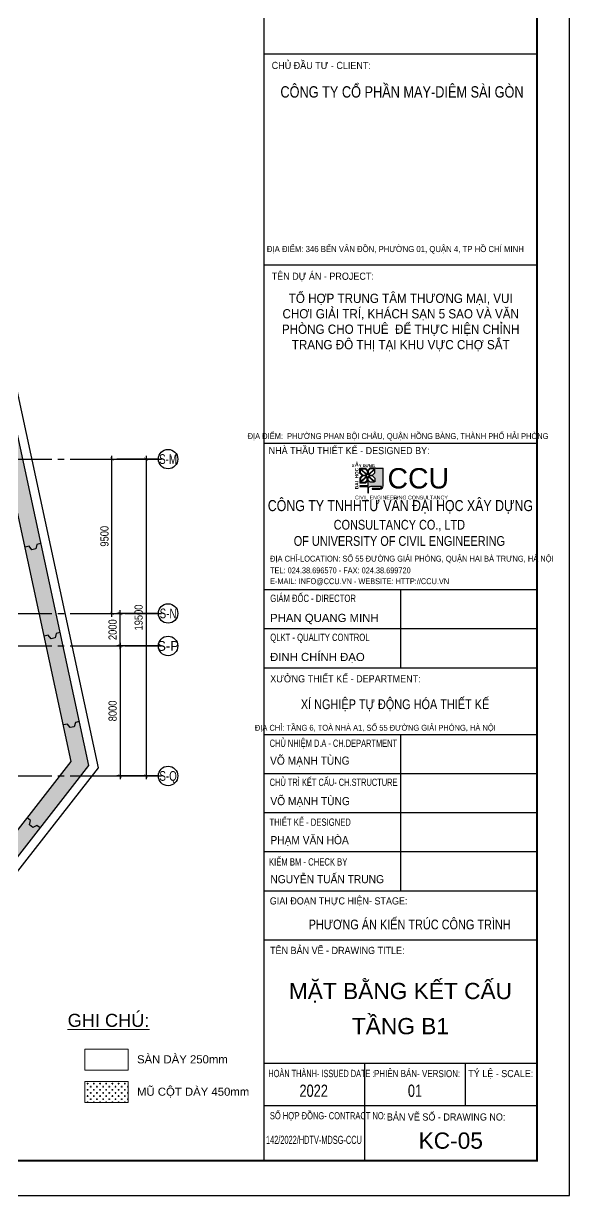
# Model space of a CAD drawing. Header units: millimetres. Extents: x -80883 to 1373228, y -532110 to 182357.
# Drawn here: x 1155477 to 1189091, y -366824 to -294685 of the extents above; entities that cross this region are included whole.
import ezdxf
from ezdxf.enums import TextEntityAlignment as Align
from ezdxf.xclip import XClip

# ---------------------------------------------------------------- set-up
doc = ezdxf.new("R2010")
doc.units = ezdxf.units.MM
doc.header["$LTSCALE"] = 100
doc.header["$XCLIPFRAME"] = 0
doc.header["$PDMODE"] = 32
doc.header["$PDSIZE"] = 2.5
doc.linetypes.add('CENTER2', pattern=[1.125, 0.75, -0.125, 0.125, -0.125])
doc.linetypes.add('Xref_ST_MBDV Cot vach 30.7.2022$0$DASHDOT', pattern=[1, 0.5, -0.25, 0, -0.25])
for name, color, linetype in [('ccu11-Dim', 8, 'Continuous'), ('ccu12-Truc', 13, 'CENTER2'), ('KC2-DIM', 251, 'Continuous'), ('KT-Dim', 8, 'Continuous'), ('Xref_ST_MBDV Cot vach 30.7.2022$0$Xref_ST_MBDV Cot vach 30.7.2022|Xref_ST_MBDV Cot vach 30.7.2022|Xref_ST_MBDV Cot vach 30.7.2022|Xref_ST_MBDV Cot vach 30.7.2022|A-CORE-OTLN', 2, 'Continuous'), ('Xref_ST_MBDV Cot vach 30.7.2022$0$Xref_ST_MBDV Cot vach 30.7.2022|Xref_ST_MBDV Cot vach 30.7.2022|Xref_ST_MBDV Cot vach 30.7.2022|Xref_ST_MBDV Cot vach 30.7.2022|A-WALL-PATT', 251, 'Continuous'), ('Xref_ST_MBDV Cot vach 30.7.2022$0$Xref_ST_MBDV Cot vach 30.7.2022|Xref_ST_MBDV Cot vach 30.7.2022|Xref_ST_MBDV Cot vach 30.7.2022|Xref_ST_MBDV Cot vach 30.7.2022|ccu12-Thay', 7, 'Continuous'), ('Xref_ST_MBDV Cot vach 30.7.2022$0$Xref_ST_MBDV Cot vach 30.7.2022|Xref_ST_MBDV Cot vach 30.7.2022|Xref_ST_MBDV Cot vach 30.7.2022|Xref_ST_MBDV Cot vach 30.7.2022|Site_plot line', 1, 'Xref_ST_MBDV Cot vach 30.7.2022$0$DASHDOT'), ('Xref_ST_MBDV Cot vach 30.7.2022|Xref_ST_MBDV Cot vach 30.7.2022|Xref_ST_MBDV Cot vach 30.7.2022|Xref_ST_MBDV Cot vach 30.7.2022|A-GRID-SYM', 50, 'Continuous')]:
    doc.layers.add(name, color=color, linetype=linetype)
for name, color, linetype, lineweight in [('ccu12-Tencaukien', 9, 'Continuous', 15), ('khung', 7, 'Continuous', 60), ('KT-Chu viet', 255, 'Continuous', 20), ('KT-Net thay', 7, 'Continuous', 15), ('TEXT', 7, 'Continuous', 5)]:
    doc.layers.add(name, color=color, linetype=linetype, lineweight=lineweight)
doc.styles.add('51KHUNG TEN$0$khung ten A1$1$Standard', font='', dxfattribs={"width": 0.9})
doc.styles.add('Arial', font='arial.ttf', dxfattribs={"width": 0.7})
doc.styles.add('Arial Narrow', font='ARIALN.TTF')
doc.styles.add('HBA-Text', font='GOTHIC.TTF')
doc.styles.add('Khung ten KT A2$0$Khung A2$0$Khung A2$0$khung ten A1$1$Standard', font='')
doc.styles.add('SD-T2-B', font='arialbd.ttf')
doc.styles.get('51KHUNG TEN$0$khung ten A1$1$Standard').set_extended_font_data('.VnArialH')
doc.styles.get('Khung ten KT A2$0$Khung A2$0$Khung A2$0$khung ten A1$1$Standard').set_extended_font_data('.VnArialH')
doc.dimstyles.new('ccu12-200', dxfattribs={"dimscale": 200, "dimtxt": 2.5, "dimasz": 1, "dimexe": 1, "dimexo": 2, "dimgap": 1, "dimtad": 1, "dimdec": 0, "dimrnd": 5, "dimdsep": 46, "dimtxsty": 'Arial Narrow', "dimblk": 'ARCHTICK', "dimcen": -1, "dimdle": 1, "dimclrd": 256, "dimclre": 256, "dimclrt": 3, "dimadec": 0, "dimazin": 2, "dimtfac": 0.1, "dimtdec": 0, "dimtmove": 0, "dimatfit": 1, "dimldrblk": 'ARCHTICK', "dimfxl": 1, "dimtvp": 0.8333333333333334, "dimtolj": 1, "dimtzin": 12, "dimarcsym": 0})

# ---------------------------------------------------------------- blocks, each defined once
blk = doc.blocks.new('MBKC-B1-PN')
at = {"layer": 'Xref_ST_MBDV Cot vach 30.7.2022$0$Xref_ST_MBDV Cot vach 30.7.2022|Xref_ST_MBDV Cot vach 30.7.2022|Xref_ST_MBDV Cot vach 30.7.2022|Xref_ST_MBDV Cot vach 30.7.2022|A-CORE-OTLN', "color": 6}
blk.add_lwpolyline([(64968.80776126822, -41910.76057298976), (105785.5588329486, -40620.72874475905), (111202.0284154708, -33691.14119643258), (92975.20629092352, 50866.59806175559)], dxfattribs=at)
blk = doc.blocks.new('A$C067E0FED')
at = {"ltscale": 500, "true_color": 0x0e489d}
h = blk.add_hatch(color=154, dxfattribs=at)
h.dxf.hatch_style = 1
h.paths.add_polyline_path([(933.0841010846198, 985.7385824560188), (707.0841010846198, 984.7385824560188), (537.5841010846198, 984.7385824560188), (471.0841010846198, 920.7385824560188), (404.5841010846198, 984.7385824560188), (235.0841010846198, 984.7385824560188), (235.0841010846198, 834.7385824560188), (310.5841010846198, 765.7385824560188), (235.0841010846198, 696.7385824560188), (235.0841010846198, 546.7385824560188), (404.5841010846198, 546.7385824560188), (471.0841010846198, 610.7385824560188), (471.0841010846198, 458.7385824560188), (235.0841010846198, 458.7385824560188), (235.0841010846198, 443.7385824560188), (471.0841010846198, 443.7385824560188), (471.0841010846198, 256.2385824560188), (491.2813314591768, 256.2385824560188), (490.9922338156051, 370.5767003729529, -0.4141966771457237), (571.1845553717772, 451.1802203515675), (885.8948875255408, 451.9940911924883, -0.3503845270509016), (803.9616233210088, 386.2062571954448), (605.0841010846198, 386.2062571954447), (605.0841010846198, 362.7385824560188), (833.0841010846198, 362.7385824560188, 0.4142135623730951), (933.0841010846198, 462.7385824560188)])
h.paths.add_polyline_path([(687.0841010846198, 687.9226215955568), (687.0841010846198, 578.9401956680231), (496.5616386098555, 755.7385824560188), (612.8796801430872, 755.7385824560188)], flags=16)
h.paths.add_polyline_path([(612.8796801430872, 775.7385824560188), (496.5616386098555, 775.7385824560188), (687.0841010846198, 952.5369692440145), (687.0841010846198, 843.5545433164807)], flags=16)
h.paths.add_polyline_path([(670.8303078515455, 566.7385824560188), (545.6448404676048, 566.7385824560188), (481.0841010847362, 628.8722263734089), (481.0841010846198, 742.816630260786)], flags=16)
h.paths.add_polyline_path([(481.0841010846198, 788.6605346512515), (481.0841010847362, 902.6049385386285), (545.6448404676048, 964.7385824560188), (670.8303078515455, 964.7385824560188)], flags=16)
h.paths.add_polyline_path([(461.0841010845033, 628.8722263734089), (396.5233617016347, 566.7385824560188), (271.3378943176941, 566.7385824560188), (461.0841010846198, 742.816630260786)], flags=16)
h.paths.add_polyline_path([(461.0841010846198, 788.6605346512515), (271.337894317694, 964.7385824560188), (396.5233617016347, 964.7385824560188), (461.0841010845034, 902.6049385386286)], flags=16)
h.paths.add_polyline_path([(445.6065635593841, 755.7385824560188), (255.0841010846198, 578.9401956680231), (255.0841010846198, 687.9226215955568), (329.2885220261524, 755.7385824560188)], flags=16)
h.paths.add_polyline_path([(445.6065635593841, 775.7385824560188), (329.2885220261523, 775.7385824560188), (255.0841010846198, 843.5545433164807), (255.0841010846198, 952.5369692440145)], flags=16)
at = {"color": 154, "ltscale": 500, "true_color": 0x0e489d}
blk.add_line((707.0841010846198, 984.7385824560188), (933.0841010846198, 985.7385824560188), dxfattribs=at)
for points in [[(235.0841010846198, 834.7385824560188), (235.0841010846198, 984.7385824560188), (404.5841010846198, 984.7385824560188), (471.0841010846198, 920.7385824560188)], [(310.5841010846198, 765.7385824560188), (235.0841010846198, 834.7385824560188)], [(310.5841010846198, 765.7385824560188), (235.0841010846198, 696.7385824560188)], [(235.0841010846198, 696.7385824560188), (235.0841010846198, 546.7385824560188)], [(235.0841010846198, 696.7385824560188), (235.0841010846198, 546.7385824560188), (404.5841010846198, 546.7385824560188), (471.0841010846198, 610.7385824560188)], [(329.2885220261524, 775.7385824560188), (255.0841010846198, 843.5545433164807), (255.0841010846198, 952.5369692440145), (445.6065635593841, 775.7385824560188)], [(329.2885220261524, 755.7385824560188), (255.0841010846198, 687.9226215955568), (255.0841010846198, 578.9401956680231), (445.6065635593841, 755.7385824560188)], [(461.0841010845033, 902.6049385386286), (461.0841010846198, 788.6605346512515), (271.337894317694, 964.7385824560188), (396.5233617016347, 964.7385824560188), (461.0841010845033, 902.6049385386286)], [(461.0841010845033, 628.8722263734089), (461.0841010846198, 742.816630260786), (271.337894317694, 566.7385824560188), (396.5233617016347, 566.7385824560188), (461.0841010845033, 628.8722263734089)], [(329.2885220261524, 775.7385824560188), (445.6065635593841, 775.7385824560188)], [(445.6065635593841, 755.7385824560188), (329.2885220261524, 755.7385824560188)], [(707.0841010846198, 984.7385824560188), (537.5841010846198, 984.7385824560188), (471.0841010846198, 920.7385824560188)], [(481.0841010847362, 902.6049385386286), (481.0841010846198, 788.6605346512515), (670.8303078515455, 964.7385824560188), (545.6448404676048, 964.7385824560188), (481.0841010847362, 902.6049385386286)], [(481.0841010847362, 628.8722263734089), (481.0841010846198, 742.816630260786), (670.8303078515455, 566.7385824560188), (545.6448404676048, 566.7385824560188), (481.0841010847362, 628.8722263734089)], [(612.8796801430872, 775.7385824560188), (687.0841010846198, 843.5545433164807), (687.0841010846198, 952.5369692440145), (496.5616386098554, 775.7385824560188)], [(496.5616386098554, 775.7385824560188), (612.8796801430872, 775.7385824560188)], [(612.8796801430872, 755.7385824560188), (687.0841010846198, 687.9226215955568), (687.0841010846198, 578.9401956680231), (496.5616386098554, 755.7385824560188)], [(612.8796801430872, 755.7385824560188), (496.5616386098554, 755.7385824560188)], [(471.0841010846198, 458.7385824560188), (235.0841010846198, 458.7385824560188), (235.0841010846198, 443.7385824560188), (471.0841010846198, 443.7385824560188)], [(471.0841010846198, 610.7385824560188), (471.0841010846198, 458.7385824560188)], [(471.0841010846198, 443.7385824560188), (471.0841010846198, 256.2385824560188)]]:
    blk.add_lwpolyline(points, dxfattribs=at)
for points in [[(803.9616233147681, 386.2062571954448), (605.0841010846198, 386.2062571954448), (605.0841010846198, 362.7385824560188), (833.0841010846198, 362.7385824560188, 0.414213562373095), (933.0841010846198, 462.7385824560188), (933.0841010846198, 985.7385824560188)], [(471.0841010846198, 256.2385824560188), (491.2813314591767, 256.2385824560188), (490.992233815603, 370.5767003737856, -0.414213562373095), (571.1891904557124, 451.1802322047297), (885.8948875274509, 451.9940911924932)]]:
    blk.add_lwpolyline(points, format="xyb", dxfattribs=at)
blk.add_arc((803.7512754853815, 470.3826708414126), 84.1766764639056, 270.1431757083144, 347.381860857353, dxfattribs=at)
at = {"color": 154, "ltscale": 500, "true_color": 0x0e489d, "attachment_point": 1, "style": 'Khung ten KT A2$0$Khung A2$0$Khung A2$0$khung ten A1$1$Standard'}
for s, width, insert, char_height in [('{\\fArial|b1|i0|c0|p34;X}', 3266, (1.584101084503345, 1100.885922155925), 85), ('{\\fArial|b1|i0|c0|p34;Â  }', 3266, (95.58410108450335, 1148.238582456019), 105), ('{\\fArial|b1|i0|c0|p34;Y DỰNG}', 3266, (210.5841010846198, 1100.885922155925), 85), ('CCU', 237, (1060.08410108462, 985.7385824560188), 602.6485935376309), ('CIVIL ENGINEERING CONSULTANCY', 3266, (93.08410108461976, 170.2385824560188), 112)]:
    blk.add_mtext_dynamic_manual_height_columns(s, width=width, gutter_width=17.5, heights=[0], dxfattribs=dict(at, insert=insert, char_height=char_height))
at = {"color": 154, "ltscale": 500, "true_color": 0x0e489d, "insert": (98.08410108461976, 362.7385824560188), "char_height": 100, "attachment_point": 1, "rotation": 90, "style": 'Khung ten KT A2$0$Khung A2$0$Khung A2$0$khung ten A1$1$Standard'}
blk.add_mtext_dynamic_manual_height_columns('{\\fArial|b1|i0|c0|p34;ĐẠI  HỌC }', width=3266, gutter_width=17.5, heights=[0], dxfattribs=at)
blk = doc.blocks.new('Khung ten_A1', base_point=(-3406704.146300548, 253379.4571428571))
for p, q in [((74690.0000736125, 58470.71462224188), (74690.0000736125, 1071.905460684065)), ((74690.0000736125, 58470.71462224188), (74690.0000736125, 1071.905460684065)), ((74690.0000736125, 35129.9273665058), (83100.00002052257, 35129.9273665058)), ((74690.0000736125, 28643.0120470074), (83100.00002052257, 28643.0120470074)), ((74690.00007528887, 23152.69697670593), (83100.0000207263, 23152.69697670593)), ((74690.00007528887, 18647.33986228149), (83100.0000207263, 18647.33986228149)), ((78895.00004802796, 18647.33986227566), (78895.00004802796, 16244.48273458456)), ((74690.00007528887, 17445.91129843304), (83100.0000207263, 17445.91129843304)), ((74690.00007528887, 17445.91129843304), (83100.0000207263, 17445.91129843304)), ((74690.00007528887, 16244.48273459038), (83100.0000207263, 16244.48273459038)), ((74690.00007528887, 16244.48273459038), (83100.0000207263, 16244.48273459038)), ((74690.00007528887, 16244.48273459038), (83100.0000207263, 16244.48273459038)), ((74690.00007528887, 16244.48273459038), (83100.0000207263, 16244.48273459038)), ((74690.00007528887, 16244.48273459038), (83100.0000207263, 16244.48273459038)), ((74690.00007528887, 16244.48273459038), (83100.0000207263, 16244.48273459038)), ((74690.00007528887, 14187.50453516452), (83100.0000207263, 14187.50453516452)), ((74690.00007528887, 14187.50453516452), (83100.0000207263, 14187.50453516452)), ((78895.00004802796, 14187.50453516452), (78895.00004802796, 9381.790279782406)), ((74690.00007528887, 12986.07597132192), (83100.00002052257, 12986.07597132192)), ((74690.00007528887, 11784.64740747343), (83100.0000207263, 11784.64740747343)), ((74690.00007528887, 11784.64740747343), (83100.0000207263, 11784.64740747343)), ((74690.00007528887, 11784.64740747343), (83100.0000207263, 11784.64740747343)), ((74690.00007528887, 11784.64740747343), (83100.0000207263, 11784.64740747343)), ((74690.00007528887, 10583.21884362501), (83100.0000207263, 10583.21884362501)), ((74690.00007528887, 10583.21884362501), (83100.0000207263, 10583.21884362501)), ((74690.00007528887, 9381.790279782406), (83100.0000207263, 9381.790279782406)), ((74690.00007528887, 9381.790279782406), (83100.0000207263, 9381.790279782406)), ((74690.00007528887, 7865.889528378742), (83100.0000207263, 7865.889528378742)), ((74690.00007528887, 7865.889528378742), (83100.0000207263, 7865.889528378742)), ((74690.00007528887, 7865.889528378742), (83100.0000207263, 7865.889528378742)), ((74690.00007528887, 4075.47686899257), (83100.0000207263, 4075.47686899257)), ((74690.00007528887, 4075.47686899257), (83100.0000207263, 4075.47686899257)), ((77787.96944215553, 4075.47686899257), (77787.96944215553, 1071.905459374393)), ((80891.65989867237, 4075.47686899257), (80891.65989867237, 2773.929258158212)), ((74690.00007528887, 2773.929258158212), (83100.0000207263, 2773.929258158212)), ((74690.00007528887, 2773.929258158212), (83100.0000207263, 2773.929258158212))]:
    blk.add_line(p, q)
at = {"layer": 'Defpoints', "color": 1}
blk.add_lwpolyline([(84100.00001422896, 0.00070554343983531), (84100.00001422896, 59470.71461593082), (0.0005449944292195145, 59470.71461593082), (0.0005449944292195145, 0.00070554343983531)], close=True, dxfattribs=at)
at = {"layer": 'KT-Net thay', "const_width": 59.99999962133673}
blk.add_lwpolyline([(2700.000527867276, 1070.714984496371), (83100.00002052257, 1070.714984496371), (83100.00002052257, 58470.71462224188), (2700.000527867276, 58470.71462224188)], close=True, dxfattribs=at)
at = {"color": 1, "xscale": 1.038034279163195, "yscale": 1.038034279163195, "zscale": 1.038034279163195}
blk.add_blockref('A$C067E0FED', (77397.83561644267, 21361.5625923558), dxfattribs=at)
at = {"color": 2, "style": '51KHUNG TEN$0$khung ten A1$1$Standard'}
for s, height, width, p in [('chñ ®Çu t\xad - client:', 220.2619033317955, 0.9, (74933.80702827586, 34667.41150998508)), ('Tªn dù ¸n - project:', 220.2619033317955, 0.9, (74933.80702795571, 28180.4961904808)), ('nhµ thÇu thiÕt kÕ - designed by:', 220.2619033317955, 0.9, (74839.10794427188, 22815.01997223312)), ('®Þa chØ-LOCATION: sè 55 ®\xadêng gi¶i phãng, quËn hai bµ tr\xadng, hµ néi', 179.9999988640687, 0.8, (74882.99240035051, 19508.96518229066)), ('TEL: 024.38.696570 - FAX: 024.38.699720', 179.9999988640687, 0.9, (74882.99240035051, 19148.45051624303)), ('E-MAIL: INFO@CCU.VN - WEBSITE: HTTP://CCU.VN', 179.9999988640687, 0.9, (74882.99240035051, 18815.28356126948)), ('gi¸m ®èc - director ', 225.2678557337872, 0.7499999997726992, (74888.7884902861, 18266.2951225123)), ('QLKT - quality control', 225.2678557337872, 0.7499999997726992, (74888.7884902861, 17064.86655866385)), ('x¦ëng thiÕt kÕ - department:', 220.2619033317955, 0.9, (74889.02116956507, 15792.74228819927)), ('Chñ nhiÖm d.a - ch.department', 225.2678557337872, 0.7, (74870.0645750208, 13806.45979540116)), ('Chñ tr× KÕT CÊU- ch.STRUCTURE', 225.2678557337872, 0.7, (74870.0645750208, 12605.03123155273)), ('ThiÕt kÕ - designed', 225.2678557339695, 0.7499999997724808, (74865.43292140658, 11377.64241478215)), ('KiÓm BM - check by', 225.2678557337872, 0.7499999997726992, (74849.57632755459, 10154.74333423647)), ('giai ®o¹n thùc hiÖn- stage:', 220.2619033317955, 0.9, (74875.49895183186, 8956.929301455879)), ('tªn b¶n vÏ - drawing title:', 220.2619033317955, 0.9, (74883.74750464025, 7434.09685831629)), ('Hoµn thµnh- issued date : ', 225.2678557338783, 0.6, (74832.18000628971, 3643.684198930117)), ('phiªn b¶n- version:', 220.2619033317955, 0.8, (78082.04587084107, 3643.684198930117)), ('tû lÖ - scale:', 220.2619033317955, 0.9, (80982.99198203647, 3643.684198930117)), ('01', 375.446426223161, 0.7499999997725681, (79124.05096408093, 3038.20380559047)), ('sè hîp ®ång- CONTRACT NO:', 220.2619033317955, 0.6, (74877.79772876247, 2347.210627526176)), ('B¶n vÏ sè - drawing no:', 220.2619033317955, 0.9, (78478.30259409812, 2308.000886768932))]:
    blk.add_text(s, height=height, dxfattribs=dict(at, width=width)).set_placement(p)
at = {"style": '51KHUNG TEN$0$khung ten A1$1$Standard'}
for s, p in [('phan quang minh', (74882.99240015261, 17650.24186288317)), ('§INH CHÝNH §¹O', (74882.99240014679, 16448.8132990405))]:
    blk.add_text(s, height=250.2976174625603, dxfattribs=at).set_placement(p)
at = {"color": 2, "style": '51KHUNG TEN$0$khung ten A1$1$Standard', "width": 0.8}
blk.add_text('xÝ nghiÖp tù ®éng hãa thiÕt kÕ', height=299.9999981066838, dxfattribs=at).set_placement((78729.75075495843, 15118.65747187457), align=Align.MIDDLE_CENTER)
at = {"color": 2, "style": '51KHUNG TEN$0$khung ten A1$1$Standard'}
for s, height, width, p in [('®Þa chØ: tÇng 6, toµ nhµ a1, sè 55 ®\xadêng gi¶i phãng, hµ néi', 180.2142845769772, 0.8, (78122.07735999816, 14304.85727120019)), ('2022', 375.446426223161, 0.7499999997725681, (76225.91133278824, 3038.20380559047)), ('142/2022/hdtv-mdsg-ccu', 249.9999984222365, 0.65, (76233.38708794757, 1589.391734029661))]:
    blk.add_text(s, height=height, dxfattribs=dict(at, width=width)).set_placement(p, align=Align.CENTER)
at = {"style": '51KHUNG TEN$0$khung ten A1$1$Standard'}
for s, height, width, p in [('vâ m¹nh tïng', 250.2976174625603, 0.9, (74882.99240015261, 13258.54680172367)), ('vâ m¹nh tïng', 250.2976174625603, 0.9, (74892.69551732787, 12013.85518905632)), ('nguyÔn TUÊN TRUNG', 250.2976174625603, 0.9, (74892.69551732787, 9610.998061365244)), ('PH¦¥NG ¸N KIÕN TRóC C¤NG TR×NH', 299.9999981066838, 0.8, (76070.61094365333, 8191.524607069805))]:
    blk.add_text(s, height=height, dxfattribs=dict(at, width=width)).set_placement(p)
at = {"color": 1, "style": '51KHUNG TEN$0$khung ten A1$1$Standard', "width": 0.9}
blk.add_text('PH¹M V¡N HßA', height=250.2976174625603, dxfattribs=at).set_placement((74892.69551565149, 10812.42662521372))
at = {"insert": (74784.21227478527, 29223.14492302436), "char_height": 189.9999988008997, "width": 8315.787745737276, "attachment_point": 1, "style": '51KHUNG TEN$0$khung ten A1$1$Standard'}
blk.add_mtext('§ÞA ®iÓm: 346 BÕN V¢N §åN, PH¦êNG 01, QUËN 4, TP Hå CHÝ MINH', dxfattribs=at)
at = {"color": 2, "insert": (78895.00004727126, 21402.20255617717), "char_height": 339.9999978542416, "width": 8409.99994691007, "attachment_point": 2, "style": '51KHUNG TEN$0$khung ten A1$1$Standard'}
blk.add_mtext('{\\W0.8;c«ng ty Tnhht\xad vÊn ®¹i häc x©y dùng\\W1; }', dxfattribs=at)
at = {"color": 4, "insert": (78862.43386597052, 20793.50976321347), "char_height": 299.9999981066838, "width": 10208.60931096433, "attachment_point": 2, "style": '51KHUNG TEN$0$khung ten A1$1$Standard'}
blk.add_mtext('{\\W0.8;CONSULTANCY CO., LTD \\POF UNIVERSITY OF CIVIL ENGINEERING}', dxfattribs=at)
at = {"layer": 'khung', "style": 'Arial', "width": 0.8}
blk.add_text('ĐỊA ĐIỂM:  PHƯỜNG PHAN BỘI CHÂU, QUẬN HỒNG BÀNG, THÀNH PHỐ HẢI PHÒNG', height=179.9999988640103, dxfattribs=at).set_placement((78822.27414157701, 23281.63615768924), align=Align.CENTER)
at = {"layer": 'KT-Chu viet', "style": '51KHUNG TEN$0$khung ten A1$1$Standard', "width": 0.8}
blk.add_text('C¤NG TY cæ phÇn may-diªm sµI gßn', height=350.4166644552331, dxfattribs=at).set_placement((78943.56124422798, 33787.4439661535), align=Align.CENTER)
at = {"layer": 'TEXT', "color": 7, "insert": (78903.47594871855, 26866.32467255354), "char_height": 284.9999982013496, "attachment_point": 5, "style": 'SD-T2-B'}
blk.add_mtext_dynamic_manual_height_columns('{\\fArial|b0|i0|c0|p34;\\W0.9;TỔ HỢP TRUNG TÂM THƯƠNG MẠI, VUI CHƠI GIẢI TRÍ, KHÁCH SẠN 5 SAO VÀ VĂN PHÒNG CHO THUÊ  ĐỂ THỰC HIỆN CHỈNH TRANG ĐÔ THỊ TẠI KHU VỰC CHỢ SẮT}', width=7866.817616203065, gutter_width=99.99999936889459, heights=[0], dxfattribs=at)
blk = doc.blocks.new('Xref_ST_MBDV Cot vach 30.7.2022$0$Tuong Vay01-flat-1')
at = {"layer": 'Xref_ST_MBDV Cot vach 30.7.2022$0$Xref_ST_MBDV Cot vach 30.7.2022|Xref_ST_MBDV Cot vach 30.7.2022|Xref_ST_MBDV Cot vach 30.7.2022|Xref_ST_MBDV Cot vach 30.7.2022|A-WALL-PATT'}
h = blk.add_hatch(dxfattribs=at)
h.set_pattern_fill('ACET-2D-VATLIEU04', color=256, scale=50, pattern_type=2)
h.set_pattern_definition([(49.99999999999999, (-11139561.83942936, -1407213.44759845), (-225.902473859489, 189.5546824974008), [37.49999998626113, -412.4999998488724]), (355, (-11139561.83942936, -1407213.44759845), (32.12721218541265, 367.2157156157773), [29.99999999490911, -329.9999999440002]), (100.4514, (-11139531.95358936, -1407216.06226845), (-341.2315265778452, -62.9441868767608), [31.87009499667636, -350.57105596344]), (46.18420000000001, (-11139561.83942936, -1407113.44759845), (-319.1804974675179, 306.2520974436775), [56.24999996954708, -618.749999665018]), (96.6356, (-11139517.37105686, -1407120.34425195), (-516.9959221575409, -60.14402179722674), [47.80514400473094, -525.8565000520404]), (351.1842, (-11139561.83942936, -1407113.44759845), (84.74077420309186, 546.3954293043353), [45.00000000792112, -495.0000000871323]), (21, (-11139511.83942936, -1407138.44759845), (-105.6808218676597, 275.3079533968121), [37.49999999934682, -412.499999992815]), (326.0000000000001, (-11139511.83942936, -1407138.44759845), (206.1288045682013, 305.5985201385338), [30.00000001746614, -330.0000001921275]), (71.4514, (-11139486.96831286, -1407155.22340145), (-328.9637652803212, 110.3801005582791), [31.87009499870726, -350.5710559857798]), (37.50000000000001, (-11139561.83942936, -1407213.44759845), (-78.13452938385308, 101.8269011885859), [0, -325.9999998517854, 0, -334.9999998476936, 0, -331.2499998493985]), (7.499999999999999, (-11139561.83942936, -1407213.44759845), (-23.27934638224542, 176.8241910238285), [0, -191.0000000278261, 0, -318.5000000464012, 0, -126.2500000183929]), (327.5, (-11139673.33942936, -1407213.44759845), (71.94441751949489, 112.9301145330537), [0, -125.0000000614986, 0, -390.0000001918756, 0, -517.5000002546042]), (317.5, (-11139723.33942936, -1407213.44759845), (158.0205495897681, 172.4491691102739), [0, -162.4999999478019, 0, -258.9999999168043, 0, -367.4999998819521]), (45, (-11139561.83942936, -1407213.44759845), (-150.2601910028607, 150.2601910026278), []), (45, (-11139561.83942936, -1407152.19759845), (-150.2601910028607, 150.2601910026278), [])])
h.paths.add_polyline_path([(-82665.42454257607, -118500.0088302612), (-81837.41861176863, -121132.0343658989), (-80902.71611081436, -123728.0834242017), (-79862.87874617614, -126283.8385967175), (-78719.63840653747, -128795.0430432414), (-77474.89874527603, -131257.5152608277), (-76130.7324262727, -133667.1548922951), (-74689.37767251953, -136019.9495540815), (-73153.2345392555, -138311.981517314), (-71524.86091735773, -140539.4342316107), (-69806.96827445179, -142698.5986796832), (-68002.4171395041, -144785.8795539467), (-66114.21234000102, -146797.8012427511), (-64145.497998368, -148731.0136179249), (-62099.55229647644, -150582.2976132843), (-59979.78201714717, -152348.5705846979), (-57789.71687134914, -154026.8914431464), (-55533.00362077914, -155614.4655520306), (-53213.40000534989, -157108.6493807235), (-50834.76848621853, -158506.954906286), (-48401.06981415115, -159807.0537564463), (-45916.35643433966, -161006.7810866404), (-43384.76573854871, -162104.1391847725), (-40810.51317570359, -163097.3007977149), (-38197.88523275405, -163984.6121738681), (-35551.23229684308, -164764.5958169776), (-32874.96141154505, -165435.9529462866), (-30173.5289383363, -165997.5656592443), (-27451.44813587703, -166448.4963081502), (-24701.85157574899, -166789.3238736566), (-4396.734290909022, -168938.2567786218), (36420.01678077132, -167648.2249503911), (41836.4863632936, -160718.6374020646), (12445.38596707024, -24367.66042796941), (8472.910947457654, -9248.974452903174), (-4718.707271176856, -5521.400683149928), (-10557.45827306993, -9946.818014640827), (-34021.18647153303, -27848.24941525888), (-39776.65152562223, -32008.57135346811), (-41248.85870469548, -35293.77142358455), (-45787.31564925052, -38574.38242801698), (-49368.4870454669, -38942.00303377653), (-57644.18705056235, -44924.06981060421), (-59844.65461433306, -46601.45355761005), (-61968.93197572604, -48362.30333496258), (-64019.60134904832, -50208.3517090485), (-65993.2459566202, -52136.53199238679), (-67886.59205765836, -54143.61763671576), (-69696.47008413821, -56226.27801198442), (-71419.8706161473, -58381.05012253253), (-73053.93764149398, -60604.33085121214), (-74595.93274202198, -62892.42844269238), (-76043.29574720934, -65241.53179885377), (-77393.615911806, -67647.72832025355), (-78644.64476583898, -70107.01135663176), (-79794.29917307012, -72615.28586126259), (-80840.66479975358, -75168.37520986283), (-81781.99930225872, -77762.02815519366), (-82616.73522835784, -80391.9259061541), (-83343.48262714595, -83053.68931881292), (-83961.03136360087, -85742.88618860021), (-84468.3531336058, -88455.03863057657), (-84864.60300002433, -91185.62932156771), (-85149.1148865223, -93930.11565387133), (-85321.41487544402, -96683.60341540864), (-85381.30445068702, -99529.50948559865), (-85328.50406530127, -102200.8374458619), (-85163.21024433896, -104955.3926120612), (-84885.69993967563, -107700.5945179402), (-84496.42936686985, -110432.1923394061), (-83996.04728951491, -113145.6335586284), (-83385.3738030456, -115836.3975027683)], flags=16)
h.paths.add_polyline_path([(-83625.45879450254, -118780.6341908188), (-82785.20518665202, -121451.592054751), (-81836.67593448795, -124086.0436255364), (-80781.45706173405, -126679.6041032514), (-79621.30565389246, -129227.9548506811), (-78358.15352366865, -131726.8525110248), (-76994.10399421491, -134172.1360737709), (-75531.42839684151, -136559.7338032422), (-73972.56228888594, -138885.6700187323), (-72320.10139823705, -141146.0717144171), (-70576.79730102606, -143337.1750085717), (-68745.55283991061, -145455.3314108832), (-66829.41729043424, -147497.0138977058), (-64831.58128353581, -149458.8227850739), (-62755.37149274349, -151337.4913895966), (-60604.24509477988, -153129.8914679771), (-58381.7840128839, -154833.0384259534), (-56091.68895242736, -156444.0962880657), (-53737.77323871478, -157960.3824199464), (-51323.95646727085, -159379.3719952791), (-48854.25797718205, -160698.7021999834), (-46332.79015832208, -161916.1761666269), (-43763.75160367042, -163029.7666325136), (-41151.42011806555, -164037.6193153583), (-38500.14559506811, -164938.0560009221), (-35814.34277378954, -165729.5773374715), (-33098.48388773762, -166410.8653324069), (-30357.09121792205, -166980.7855469028), (-27594.72956264392, -167438.3889849058), (-24815.98988816142, -167782.8289991841), (-4433.735052675009, -169939.9255319908), (36919.56229590811, -168632.9359166666), (42912.68845487945, -160965.5998827359), (13418.22973546013, -24135.12373521132), (9294.838300889242, -8442.070929647249), (-4925.935208282433, -4423.687328800617), (-11162.76267831214, -9150.82235655561), (-34617.47974592447, -27045.37879939191), (-40579.63196872547, -31355.10398377781), (-42051.83914779872, -34640.30405389448), (-46155.98199344426, -37606.97231750819), (-49737.15338966064, -37974.59292326774), (-58240.31235744618, -44121.0777798905), (-60467.11885703541, -45818.53930653841), (-62622.81900685839, -47605.43596977205), (-64703.8232677374, -49478.79233927629), (-66706.66158131324, -51435.49383058609), (-68628.013630962, -53472.26783320424), (-70464.66541309468, -55585.73726807744), (-72213.55809716694, -57772.38228180911), (-73871.79587351345, -60028.54927773564), (-75436.60120790266, -62350.49395546387), (-76905.37393212318, -64734.34577669739), (-78275.66833624989, -67176.13529814105), (-79545.20269040763, -69671.7966022063), (-80711.86304414831, -72217.17406733404), (-81773.70674647763, -74808.02928769216), (-82728.96568063274, -77440.04813065287), (-83576.04920824617, -80108.84792049509), (-84313.5468179807, -82809.98473610263), (-84940.23047422245, -85538.9608107484), (-85455.05666192248, -88291.23202148662), (-85857.16812421381, -91062.21545574092), (-86145.88844638877, -93847.29761108034), (-86320.75738810934, -96641.83923533), (-86381.51240370423, -99528.87035845965), (-86327.91179009154, -102240.684236032), (-86160.19218073785, -105035.6641918905), (-85878.57688103244, -107821.473743778), (-85483.548480995, -110593.4755141111), (-84975.76463904232, -113347.0545681345), (-84356.0573821161, -116077.6233250971)])
at = {"layer": 'Xref_ST_MBDV Cot vach 30.7.2022$0$Xref_ST_MBDV Cot vach 30.7.2022|Xref_ST_MBDV Cot vach 30.7.2022|Xref_ST_MBDV Cot vach 30.7.2022|Xref_ST_MBDV Cot vach 30.7.2022|A-CORE-OTLN', "color": 6}
for points in [[(-4433.735052675009, -169939.9255319908), (36919.56229590811, -168632.9359166666), (42912.68845487945, -160965.5998827359), (13418.22973546013, -24135.12373521132)], [(-4396.734290909022, -168938.2567786218), (36420.01678077132, -167648.2249503911), (41836.4863632936, -160718.6374020646), (12445.38596707024, -24367.66042796941)]]:
    blk.add_lwpolyline(points, dxfattribs=at)
at = {"layer": 'Xref_ST_MBDV Cot vach 30.7.2022$0$Xref_ST_MBDV Cot vach 30.7.2022|Xref_ST_MBDV Cot vach 30.7.2022|Xref_ST_MBDV Cot vach 30.7.2022|Xref_ST_MBDV Cot vach 30.7.2022|ccu12-Thay', "ltscale": 10}
for points in [[(39968.32124920376, -147306.1131792036), (39724.09781911969, -147358.7566989795), (39654.53663657606, -147629.6640296453), (39409.98629902489, -147682.3780158781), (39234.99714401737, -147464.1846714434), (38990.77371393517, -147516.8281912175)], [(41148.32531648129, -152780.3793767144), (40904.10188639723, -152833.0228964903), (40834.54070385359, -153103.930227156), (40589.99036630243, -153156.6442133889), (40415.0012112949, -152938.4508689542), (40170.7777812127, -152991.0943887283)], [(42328.32938375883, -158254.6455742251), (42084.10595367476, -158307.2890940011), (42014.54477113113, -158578.1964246668), (41769.99443357997, -158630.9104108997), (41595.00527857244, -158412.7170664649), (41350.78184849024, -158465.360586239)], [(39916.12537539378, -164799.2678997018), (39719.28866332956, -164645.41169164), (39466.67641484924, -164765.4808044177), (39269.57622523233, -164611.4186507449), (39325.08828409761, -164337.2873842926), (39128.25157203153, -164183.4311762289)]]:
    blk.add_lwpolyline(points, dxfattribs=at)
at = {"layer": 'Xref_ST_MBDV Cot vach 30.7.2022$0$Xref_ST_MBDV Cot vach 30.7.2022|Xref_ST_MBDV Cot vach 30.7.2022|Xref_ST_MBDV Cot vach 30.7.2022|Xref_ST_MBDV Cot vach 30.7.2022|Site_plot line', "ltscale": 5000}
for p, q in [((43504.5996052511, -161101.4292471041), (13953.29380807281, -24007.22855418688)), ((37194.31232923269, -169174.5269481181), (43504.5996052511, -161101.4292471041))]:
    blk.add_line(p, q, dxfattribs=at)
blk = doc.blocks.new('GRID-SYM-flat-83')
at = {"layer": 'Xref_ST_MBDV Cot vach 30.7.2022|Xref_ST_MBDV Cot vach 30.7.2022|Xref_ST_MBDV Cot vach 30.7.2022|Xref_ST_MBDV Cot vach 30.7.2022|A-GRID-SYM'}
blk.add_ellipse((0, 0), major_axis=(-899.9839282080502, 5.37856553410893), ratio=1, dxfattribs=at)
at = {"layer": 'Xref_ST_MBDV Cot vach 30.7.2022|Xref_ST_MBDV Cot vach 30.7.2022|Xref_ST_MBDV Cot vach 30.7.2022|Xref_ST_MBDV Cot vach 30.7.2022|A-GRID-SYM', "style": 'HBA-Text'}
blk.add_attdef('GRID', text='', height=900.0000000000003, rotation=359.6302510781834, dxfattribs=at).set_placement((7.113495670384687e-20, 1.190286096938727e-17, 3.982135654073748e-07), align=Align.MIDDLE_CENTER)
blk = doc.blocks.new('GRID-SYM-flat-84')
at = {"layer": 'Xref_ST_MBDV Cot vach 30.7.2022|Xref_ST_MBDV Cot vach 30.7.2022|Xref_ST_MBDV Cot vach 30.7.2022|Xref_ST_MBDV Cot vach 30.7.2022|A-GRID-SYM'}
blk.add_ellipse((0, 0), major_axis=(-899.9839282080502, 5.37856553410893), ratio=1, dxfattribs=at)
at = {"layer": 'Xref_ST_MBDV Cot vach 30.7.2022|Xref_ST_MBDV Cot vach 30.7.2022|Xref_ST_MBDV Cot vach 30.7.2022|Xref_ST_MBDV Cot vach 30.7.2022|A-GRID-SYM', "style": 'HBA-Text'}
blk.add_attdef('GRID', text='', height=900.0000000000003, rotation=359.6302510781834, dxfattribs=at).set_placement((2.025799344252252e-20, 3.389726944925022e-18, 1.134042694414104e-07), align=Align.MIDDLE_CENTER)
blk = doc.blocks.new('GRID-SYM-flat-85')
at = {"layer": 'Xref_ST_MBDV Cot vach 30.7.2022|Xref_ST_MBDV Cot vach 30.7.2022|Xref_ST_MBDV Cot vach 30.7.2022|Xref_ST_MBDV Cot vach 30.7.2022|A-GRID-SYM'}
blk.add_ellipse((0, 0), major_axis=(-899.9839282080502, 5.37856553410893), ratio=1, dxfattribs=at)
at = {"layer": 'Xref_ST_MBDV Cot vach 30.7.2022|Xref_ST_MBDV Cot vach 30.7.2022|Xref_ST_MBDV Cot vach 30.7.2022|Xref_ST_MBDV Cot vach 30.7.2022|A-GRID-SYM', "style": 'HBA-Text'}
blk.add_attdef('GRID', text='', height=900.0000000000003, rotation=359.630251078169, dxfattribs=at).set_placement((9.578760419288606e-21, 1.60279360265213e-18, 5.362191130063174e-08), align=Align.MIDDLE_CENTER)
blk = doc.blocks.new('GRID-SYM-flat-86')
at = {"layer": 'Xref_ST_MBDV Cot vach 30.7.2022|Xref_ST_MBDV Cot vach 30.7.2022|Xref_ST_MBDV Cot vach 30.7.2022|Xref_ST_MBDV Cot vach 30.7.2022|A-GRID-SYM'}
blk.add_ellipse((0, 0), major_axis=(-899.9839282080502, 5.37856553410893), ratio=1, dxfattribs=at)
at = {"layer": 'Xref_ST_MBDV Cot vach 30.7.2022|Xref_ST_MBDV Cot vach 30.7.2022|Xref_ST_MBDV Cot vach 30.7.2022|Xref_ST_MBDV Cot vach 30.7.2022|A-GRID-SYM', "style": 'HBA-Text'}
blk.add_attdef('GRID', text='', height=900.0000000000003, rotation=359.6302510781834, dxfattribs=at).set_placement((-3.313819860899584e-20, -5.54494427347405e-18, -1.855076720465948e-07), align=Align.MIDDLE_CENTER)
blk = doc.blocks.new('_ARCHTICK')
at = {"color": 0, "linetype": 'ByBlock', "const_width": 0.15}
blk.add_lwpolyline([(-0.5, -0.5), (0.5, 0.5)], dxfattribs=at)
blk = doc.blocks.new('*D1095')
at = {"layer": 'Defpoints', "color": 0, "transparency": 16777216}
for p in [(420808.1932698449, -72696.27179369514), (420808.1932698449, -92196.27179369555), (424766.3851447776, -92196.27179369555)]:
    blk.add_point(p, dxfattribs=at)
at = {"layer": 'KT-Dim', "lineweight": -2, "transparency": 16777216}
for p, q in [((421208.1932698449, -72696.27179369514), (424966.3851447776, -72696.27179369514)), ((424766.3851447776, -72496.27179369514), (424766.3851447776, -92396.27179369555)), ((421208.1932698449, -92196.27179369555), (424966.3851447776, -92196.27179369555))]:
    blk.add_line(p, q, dxfattribs=at)
at = {"layer": 'KT-Dim', "lineweight": -2, "transparency": 16777216, "xscale": 200, "yscale": 200, "zscale": 200}
for p, rotation in [((424766.3851447776, -72696.27179369514), 90), ((424766.3851447776, -92196.27179369555), 270)]:
    blk.add_blockref('_ARCHTICK', p, dxfattribs=dict(at, rotation=rotation))
at = {"layer": 'KT-Dim', "color": 3, "transparency": 16777216, "insert": (424311.0986509167, -82446.27179369544), "char_height": 500, "attachment_point": 5, "rotation": 90, "style": 'Arial Narrow'}
blk.add_mtext('\\A1;19500', dxfattribs=at)
blk = doc.blocks.new('*D1096')
at = {"layer": 'Defpoints', "color": 0, "transparency": 16777216}
for p in [(420808.1932698449, -84196.27186136894), (420808.1932698449, -92196.27179369555), (423166.3851447776, -92196.27179369555)]:
    blk.add_point(p, dxfattribs=at)
at = {"layer": 'KT-Dim', "lineweight": -2, "transparency": 16777216}
for p, q in [((421208.1932698449, -84196.27186136894), (423366.3851447776, -84196.27186136894)), ((423166.3851447776, -83996.27186136894), (423166.3851447776, -92396.27179369555)), ((421208.1932698449, -92196.27179369555), (423366.3851447776, -92196.27179369555))]:
    blk.add_line(p, q, dxfattribs=at)
at = {"layer": 'KT-Dim', "lineweight": -2, "transparency": 16777216, "xscale": 200, "yscale": 200, "zscale": 200}
for p, rotation in [((423166.3851447776, -84196.27186136894), 90), ((423166.3851447776, -92196.27179369555), 270)]:
    blk.add_blockref('_ARCHTICK', p, dxfattribs=dict(at, rotation=rotation))
at = {"layer": 'KT-Dim', "color": 3, "transparency": 16777216, "insert": (422711.0986509167, -88196.27182753234), "char_height": 500, "attachment_point": 5, "rotation": 90, "style": 'Arial Narrow'}
blk.add_mtext('\\A1;8000', dxfattribs=at)
blk = doc.blocks.new('*D1055')
at = {"layer": 'Defpoints', "color": 0, "transparency": 16777216}
for p in [(420308.068988459, -82196.27186136981), (423166.3851447753, -82196.27186136981), (420808.1932698449, -84196.27186136894)]:
    blk.add_point(p, dxfattribs=at)
at = {"layer": 'KT-Dim', "lineweight": -2, "transparency": 16777216}
for p, q in [((420708.068988459, -82196.27186136981), (423366.3851447753, -82196.27186136981)), ((423166.3851447753, -84396.27186136894), (423166.3851447753, -81996.27186136981)), ((421208.1932698449, -84196.27186136894), (423366.3851447753, -84196.27186136894))]:
    blk.add_line(p, q, dxfattribs=at)
at = {"layer": 'KT-Dim', "lineweight": -2, "transparency": 16777216, "xscale": 200, "yscale": 200, "zscale": 200}
for p, rotation in [((423166.3851447753, -82196.27186136981), 90), ((423166.3851447753, -84196.27186136894), 270)]:
    blk.add_blockref('_ARCHTICK', p, dxfattribs=dict(at, rotation=rotation))
at = {"layer": 'KT-Dim', "color": 3, "transparency": 16777216, "insert": (422711.0986509143, -83196.27186136947), "char_height": 500, "attachment_point": 5, "rotation": 90, "style": 'Arial Narrow'}
blk.add_mtext('\\A1;2000', dxfattribs=at)
blk = doc.blocks.new('*D1056')
at = {"layer": 'Defpoints', "color": 0, "transparency": 16777216}
for p in [(420308.068988459, -72696.27186137022), (422666.2608493464, -72696.27186137022), (420308.068988459, -82196.27186136987)]:
    blk.add_point(p, dxfattribs=at)
at = {"layer": 'KT-Dim', "lineweight": -2, "transparency": 16777216}
for p, q in [((420708.068988459, -72696.27186137022), (422866.2608493464, -72696.27186137022)), ((422666.2608493464, -82396.27186136987), (422666.2608493464, -72496.27186137022)), ((420708.068988459, -82196.27186136987), (422866.2608493464, -82196.27186136987))]:
    blk.add_line(p, q, dxfattribs=at)
at = {"layer": 'KT-Dim', "lineweight": -2, "transparency": 16777216, "xscale": 200, "yscale": 200, "zscale": 200}
for p, rotation in [((422666.2608493464, -72696.27186137022), 90), ((422666.2608493464, -82196.27186136987), 270)]:
    blk.add_blockref('_ARCHTICK', p, dxfattribs=dict(at, rotation=rotation))
at = {"layer": 'KT-Dim', "color": 3, "transparency": 16777216, "insert": (422210.9743554855, -77446.27186137014), "char_height": 500, "attachment_point": 5, "rotation": 90, "style": 'Arial Narrow'}
blk.add_mtext('\\A1;9500', dxfattribs=at)
blk = doc.blocks.new('Grid-ST-flat-3')
at = {"layer": 'ccu12-Truc', "ltscale": 30}
for p, q in [((366096.2468389631, -72696.27186137123), (425824.0468604062, -72696.27186137007)), ((366096.2468389794, -82196.27186137065), (425824.0468603973, -82196.27186136972)), ((366096.2468389806, -84196.27186137141), (425824.046860399, -84196.27186136867)), ((366096.2468389729, -92196.27186136931), (425824.0468604038, -92196.27186137077))]:
    blk.add_line(p, q, dxfattribs=at)
at = {"layer": 'KT-Dim'}
for p, q in [((425524.0424615133, -72696.27192904626), (422966.3822543479, -72696.27210864075)), ((425524.0446045718, -82196.27168177534), (422966.3843973984, -82196.27186136984)), ((425524.0442661839, -82196.2716817765), (422966.3862020941, -82196.27186137054)), ((425524.0468603987, -84196.27192904486), (422966.3848485611, -84196.27210863977)), ((425524.0468604066, -84196.27168177709), (422966.3866532627, -84196.27186137158)), ((425524.0468604069, -92196.27192904195), (422966.3866532354, -92196.2721086365))]:
    blk.add_line(p, q, dxfattribs=at)
ref = blk.add_blockref('GRID-SYM-flat-83', (426124.0424344335, -72696.45219530782), dxfattribs=dict(at, xscale=0.6666666666666665, yscale=0.6666666666666665, zscale=0.6666666666666665, rotation=0.325197994598278))
ref.add_attrib('GRID', 'S-M', dxfattribs={"layer": 'Xref_ST_MBDV Cot vach 30.7.2022|Xref_ST_MBDV Cot vach 30.7.2022|Xref_ST_MBDV Cot vach 30.7.2022|Xref_ST_MBDV Cot vach 30.7.2022|A-GRID-SYM', "height": 600, "style": 'HBA-Text', "width": 0.75}).set_placement((426124.0424344335, -72696.45219530782), align=Align.MIDDLE_CENTER)
ref = blk.add_blockref('GRID-SYM-flat-84', (426124.044239104, -82196.45194803801), dxfattribs=dict(at, xscale=0.6666666666666665, yscale=0.6666666666666665, zscale=0.6666666666666665, rotation=0.325197994598278))
ref.add_attrib('GRID', 'S-N', dxfattribs={"layer": 'Xref_ST_MBDV Cot vach 30.7.2022|Xref_ST_MBDV Cot vach 30.7.2022|Xref_ST_MBDV Cot vach 30.7.2022|Xref_ST_MBDV Cot vach 30.7.2022|A-GRID-SYM', "height": 600, "style": 'HBA-Text', "width": 0.75}).set_placement((426124.044239104, -82196.45194803801), align=Align.MIDDLE_CENTER)
at = {"layer": 'KT-Dim', "xscale": 0.6666666666666665, "yscale": 0.6666666666666665, "zscale": 0.6666666666666665, "rotation": 0.325197994598278}
blk.add_blockref('GRID-SYM-flat-85', (426124.0468333187, -84196.45219530637), dxfattribs=at).add_auto_attribs({'GRID': 'S-P'})
at = {"layer": 'KT-Dim'}
ref = blk.add_blockref('GRID-SYM-flat-86', (426124.046833327, -92196.45219530351), dxfattribs=dict(at, xscale=0.6666666666666665, yscale=0.6666666666666665, zscale=0.6666666666666665, rotation=0.325197994598278))
ref.add_attrib('GRID', 'S-Q', dxfattribs={"layer": 'Xref_ST_MBDV Cot vach 30.7.2022|Xref_ST_MBDV Cot vach 30.7.2022|Xref_ST_MBDV Cot vach 30.7.2022|Xref_ST_MBDV Cot vach 30.7.2022|A-GRID-SYM', "height": 600, "style": 'HBA-Text', "width": 0.75}).set_placement((426124.046833327, -92196.45219530351), align=Align.MIDDLE_CENTER)
dim = blk.add_linear_dim(base=(422666.2608493465, -72696.27186137019), p1=(420308.0689884588, -82196.27186136981), p2=(420308.0689884588, -72696.27186137016), angle=90, dimstyle='ccu12-200', dxfattribs=at)
dim.commit()
dim.dimension.update_dxf_attribs({"geometry": '*D1056', "text_midpoint": (422210.9743554855, -77446.27186137011), "insert": (5.820766091346741e-11, 2.91038304567337e-11)})
for base, p1, p2, picture, middle in [((424766.3851447776, -92196.27179369555), (420808.1932698446, -72696.27179369511), (420808.1932698446, -92196.27179369552), '*D1095', (424311.0986509167, -82446.27179369544)), ((423166.3851447753, -82196.27186136981), (420808.1932698446, -84196.2718613689), (420308.0689884587, -82196.27186136978), '*D1055', (422711.0986509143, -83196.27186136947)), ((423166.3851447776, -92196.27179369555), (420808.1932698446, -84196.2718613689), (420808.1932698446, -92196.27179369552), '*D1096', (422711.0986509167, -88196.27182753234))]:
    dim = blk.add_linear_dim(base=base, p1=p1, p2=p2, angle=90, dimstyle='ccu12-200', dxfattribs=at)
    dim.commit()
    dim.dimension.update_dxf_attribs({"geometry": picture, "text_midpoint": middle})

msp = doc.modelspace()

# ---------------------------------------------------------------- hatches: boundary and pattern name
at = {"layer": 'ccu12-Tencaukien', "ltscale": 0.5}
h = msp.add_hatch(dxfattribs=at)
h.set_pattern_fill('CROSS', color=250, scale=30)
h.set_pattern_definition([(0, (1476944.060715417, -221443.0401179919), (190.5, 190.5), [95.25, -285.75]), (90, (1476991.685715417, -221490.6651179919), (-190.5, 190.5), [95.25, -285.75])])
h.paths.add_polyline_path([(1159259.09236904, -359811.6131196372), (1161919.09236904, -359811.6131196372), (1161919.09236904, -361101.6131196372), (1159259.09236904, -361101.6131196372)])

# ---------------------------------------------------------------- linework, layer by layer
at = {"layer": 'ccu12-Tencaukien', "color": 0, "ltscale": 20}
for points in [[(1159259.09236904, -357819.5261485217), (1161919.09236904, -357819.5261485217), (1161919.09236904, -359109.5261485217), (1159259.09236904, -359109.5261485217)], [(1159259.09236904, -359811.6131196372), (1161919.09236904, -359811.6131196372), (1161919.09236904, -361101.6131196372), (1159259.09236904, -361101.6131196372)]]:
    msp.add_lwpolyline(points, close=True, dxfattribs=at)

# ---------------------------------------------------------------- block references
ref = msp.add_blockref('Xref_ST_MBDV Cot vach 30.7.2022$0$Tuong Vay01-flat-1', (1116587.426605196, -179396.1816894468))
XClip(ref).set_block_clipping_path([(-91541.67363452361, -190955.66829734467), (52438.32550173579, -76158.0499385341)])
msp.add_blockref('Grid-ST-flat-3', (738255.8532795282, -248801.1744403235))
at = {"layer": 'ccu11-Dim', "xscale": 2.000000000621877, "yscale": 2.000000000621877, "zscale": 2.000000000621877}
msp.add_blockref('Khung ten_A1', (-5792517.677628357, 139934.6294589236), dxfattribs=at)
at = {"layer": 'KC2-DIM', "ltscale": 0.5}
msp.add_blockref('MBKC-B1-PN', (1047218.43611474, -306420.8296897365), dxfattribs=at)

# ---------------------------------------------------------------- texts
at = {"layer": 'ccu11-Dim', "color": 31, "style": 'Arial'}
for s, p in [('MẶT BẰNG KẾT CẤU', (1178680.617236574, -354234.7478436826)), ('TẦNG B1', (1178680.617236574, -356396.6791885957)), ('KC-05', (1181778.586604201, -363442.2811691345))]:
    msp.add_text(s, height=1000, dxfattribs=at).set_placement(p, align=Align.MIDDLE_CENTER)
at = {"layer": 'ccu12-Tencaukien', "color": 31, "style": 'Arial'}
msp.add_text('%%uGHI CHÚ:', height=799.9999999999998, dxfattribs=at).set_placement((1160713.232444374, -356440.045219361), align=Align.CENTER)
for s, p in [('SÀN DÀY 250mm', (1162467.578044347, -358689.5261485217)), ('MŨ CỘT DÀY 450mm', (1162467.578044347, -360681.6131196372))]:
    msp.add_text(s, height=499.9999999999999, dxfattribs=at).set_placement(p)

doc.saveas('drawing.dxf')
